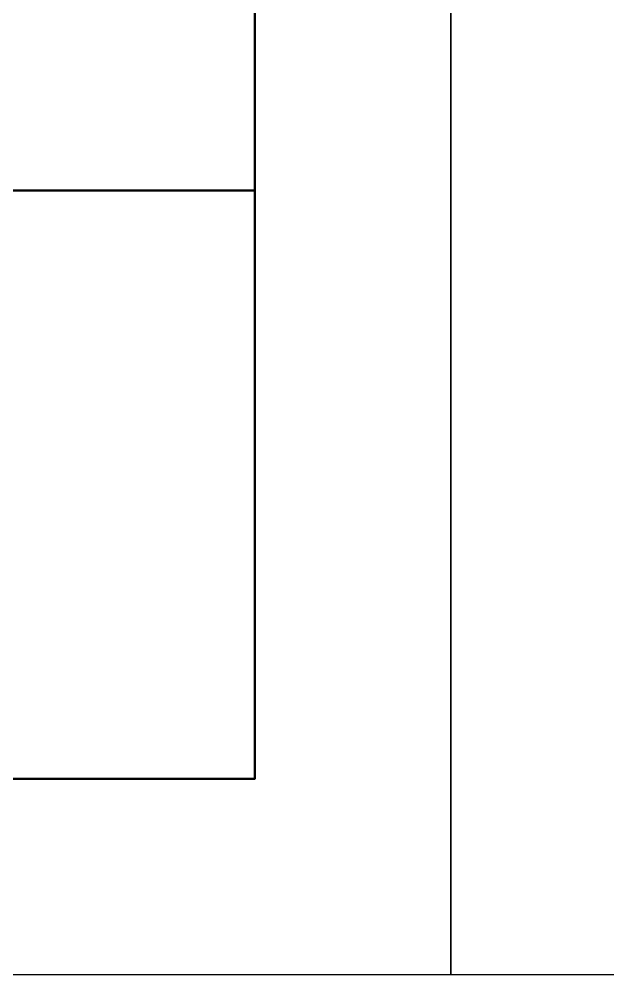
# Model space of a CAD drawing. Header units: millimetres. Extents: x -997 to 6341, y -90 to 618.
# Drawn here: x 408.99 to 424, y 0 to 24.37 of the extents above; entities that cross this region are included whole.
import ezdxf

# ---------------------------------------------------------------- set-up
doc = ezdxf.new("R2010")
doc.units = ezdxf.units.MM

# ---------------------------------------------------------------- blocks, each defined once
blk = doc.blocks.new('Формат_А3')
blk.add_lwpolyline([(-420, 297), (0, 297), (0, 0), (-420, 0)], close=True)
at = {"lineweight": 50}
blk.add_lwpolyline([(-400, 292), (-5, 292), (-5, 5), (-400, 5)], close=True, dxfattribs=at)
blk = doc.blocks.new('Штамп большой нижний')
at = {"lineweight": 50}
for points in [[(-30, 19.974), (0, 19.974), (0, 15), (-30, 15)], [(-50, 15), (0, 15), (0, 0), (-50, 0)]]:
    blk.add_lwpolyline(points, close=True, dxfattribs=at)

msp = doc.modelspace()

# ---------------------------------------------------------------- block references
for name, p in [('Формат_А3', (420, 0)), ('Формат_А3', (840, 0)), ('Штамп большой нижний', (415, 5))]:
    msp.add_blockref(name, p)

doc.saveas('drawing.dxf')
